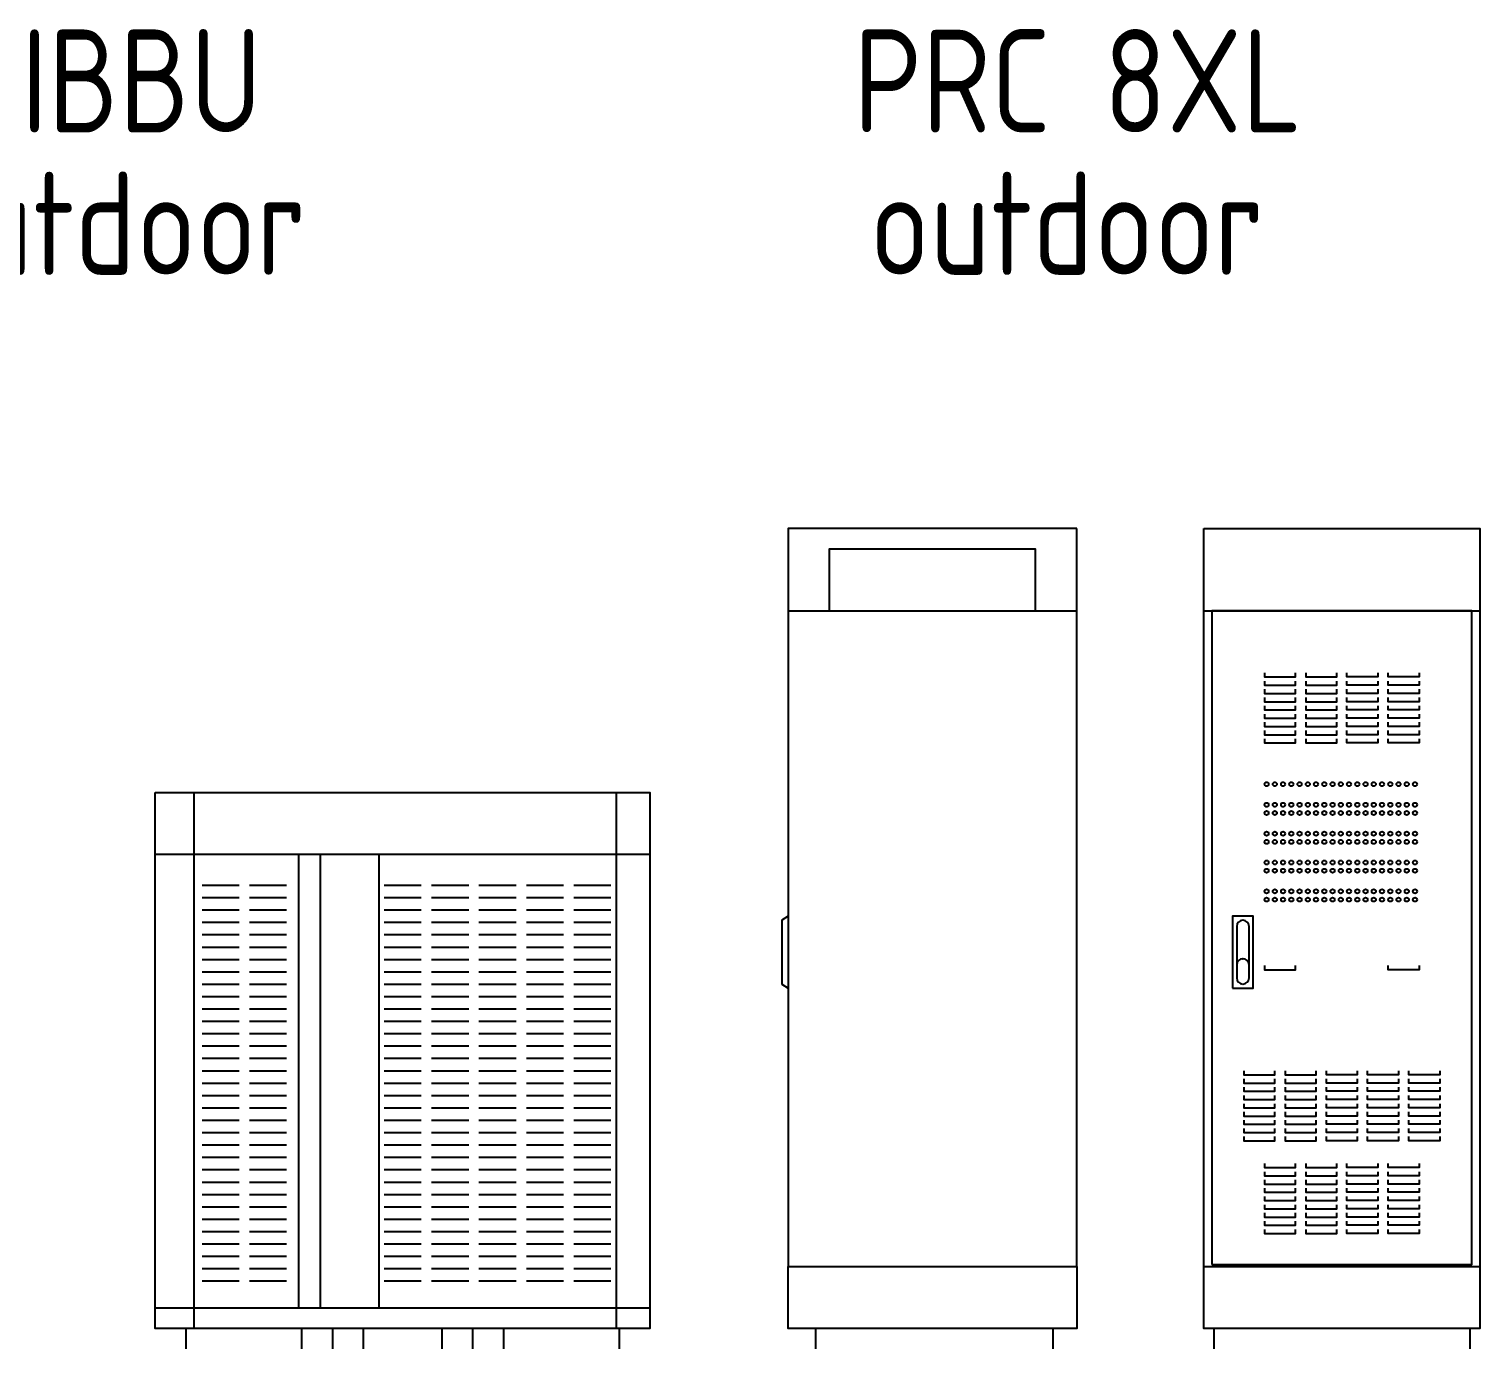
# Model space of a CAD drawing. Header units: millimetres. Extents: x -139278 to 641613, y -260926 to 217780.
# Drawn here: x 44804 to 48322, y 9279 to 12481 of the extents above; entities that cross this region are included whole.
import ezdxf

# ---------------------------------------------------------------- set-up
doc = ezdxf.new("R2010")
doc.units = ezdxf.units.MM
doc.layers.add('00_Legende', color=7, linetype='Continuous', lineweight=18)
doc.styles.add('ISOCP', font='ISOCP', dxfattribs={"width": 0.9})

msp = doc.modelspace()

# ---------------------------------------------------------------- linework, layer by layer
for p, q in [((46644.321, 11069.423), (47344.321, 11069.423)), ((47652.223, 11069.423), (48322.223, 11069.423)), ((45203.443, 10629.423), (45203.443, 9329.423)), ((46227.443, 10629.423), (46227.443, 9329.423)), ((45109.443, 10479.423), (46309.443, 10479.423)), ((45457.443, 10479.423), (45457.443, 9379.423)), ((45509.443, 10479.423), (45509.443, 9379.423)), ((45652.443, 10479.423), (45652.443, 9379.423)), ((45223.443, 10404.423), (45313.443, 10404.423)), ((45338.443, 10404.423), (45428.443, 10404.423)), ((45664.943, 10404.423), (45754.943, 10404.423)), ((45779.943, 10404.423), (45869.943, 10404.423)), ((45894.943, 10404.423), (45984.943, 10404.423)), ((46009.943, 10404.423), (46099.943, 10404.423)), ((46124.943, 10404.423), (46214.943, 10404.423)), ((45223.443, 10374.423), (45313.443, 10374.423)), ((45223.443, 10344.423), (45313.443, 10344.423)), ((45338.443, 10374.423), (45428.443, 10374.423)), ((45338.443, 10344.423), (45428.443, 10344.423)), ((45664.943, 10374.423), (45754.943, 10374.423)), ((45664.943, 10344.423), (45754.943, 10344.423)), ((45779.943, 10374.423), (45869.943, 10374.423)), ((45779.943, 10344.423), (45869.943, 10344.423)), ((45894.943, 10374.423), (45984.943, 10374.423)), ((45894.943, 10344.423), (45984.943, 10344.423)), ((46009.943, 10374.423), (46099.943, 10374.423)), ((46009.943, 10344.423), (46099.943, 10344.423)), ((46124.943, 10374.423), (46214.943, 10374.423)), ((46124.943, 10344.423), (46214.943, 10344.423)), ((45223.443, 10314.423), (45313.443, 10314.423)), ((45338.443, 10314.423), (45428.443, 10314.423)), ((45664.943, 10314.423), (45754.943, 10314.423)), ((45779.943, 10314.423), (45869.943, 10314.423)), ((45894.943, 10314.423), (45984.943, 10314.423)), ((46009.943, 10314.423), (46099.943, 10314.423)), ((46124.943, 10314.423), (46214.943, 10314.423)), ((45223.443, 10284.423), (45313.443, 10284.423)), ((45338.443, 10284.423), (45428.443, 10284.423)), ((45664.943, 10284.423), (45754.943, 10284.423)), ((45779.943, 10284.423), (45869.943, 10284.423)), ((45894.943, 10284.423), (45984.943, 10284.423)), ((46009.943, 10284.423), (46099.943, 10284.423)), ((46124.943, 10284.423), (46214.943, 10284.423)), ((45223.443, 10254.423), (45313.443, 10254.423)), ((45338.443, 10254.423), (45428.443, 10254.423)), ((45664.943, 10254.423), (45754.943, 10254.423)), ((45779.943, 10254.423), (45869.943, 10254.423)), ((45894.943, 10254.423), (45984.943, 10254.423)), ((46009.943, 10254.423), (46099.943, 10254.423)), ((46124.943, 10254.423), (46214.943, 10254.423)), ((45223.443, 10224.423), (45313.443, 10224.423)), ((45338.443, 10224.423), (45428.443, 10224.423)), ((45664.943, 10224.423), (45754.943, 10224.423)), ((45779.943, 10224.423), (45869.943, 10224.423)), ((45894.943, 10224.423), (45984.943, 10224.423)), ((46009.943, 10224.423), (46099.943, 10224.423)), ((46124.943, 10224.423), (46214.943, 10224.423)), ((45223.443, 10194.423), (45313.443, 10194.423)), ((45338.443, 10194.423), (45428.443, 10194.423)), ((45664.943, 10194.423), (45754.943, 10194.423)), ((45779.943, 10194.423), (45869.943, 10194.423)), ((45894.943, 10194.423), (45984.943, 10194.423)), ((46009.943, 10194.423), (46099.943, 10194.423)), ((46124.943, 10194.423), (46214.943, 10194.423)), ((45223.443, 10164.423), (45313.443, 10164.423)), ((45223.443, 10134.423), (45313.443, 10134.423)), ((45338.443, 10164.423), (45428.443, 10164.423)), ((45338.443, 10134.423), (45428.443, 10134.423)), ((45664.943, 10164.423), (45754.943, 10164.423)), ((45664.943, 10134.423), (45754.943, 10134.423)), ((45779.943, 10164.423), (45869.943, 10164.423)), ((45779.943, 10134.423), (45869.943, 10134.423)), ((45894.943, 10164.423), (45984.943, 10164.423)), ((45894.943, 10134.423), (45984.943, 10134.423)), ((46009.943, 10164.423), (46099.943, 10164.423)), ((46009.943, 10134.423), (46099.943, 10134.423)), ((46124.943, 10164.423), (46214.943, 10164.423)), ((46124.943, 10134.423), (46214.943, 10134.423)), ((45223.443, 10104.423), (45313.443, 10104.423)), ((45338.443, 10104.423), (45428.443, 10104.423)), ((45664.943, 10104.423), (45754.943, 10104.423)), ((45779.943, 10104.423), (45869.943, 10104.423)), ((45894.943, 10104.423), (45984.943, 10104.423)), ((46009.943, 10104.423), (46099.943, 10104.423)), ((46124.943, 10104.423), (46214.943, 10104.423)), ((45223.443, 10074.423), (45313.443, 10074.423)), ((45338.443, 10074.423), (45428.443, 10074.423)), ((45664.943, 10074.423), (45754.943, 10074.423)), ((45779.943, 10074.423), (45869.943, 10074.423)), ((45894.943, 10074.423), (45984.943, 10074.423)), ((46009.943, 10074.423), (46099.943, 10074.423)), ((46124.943, 10074.423), (46214.943, 10074.423)), ((45223.443, 10044.423), (45313.443, 10044.423)), ((45338.443, 10044.423), (45428.443, 10044.423)), ((45664.943, 10044.423), (45754.943, 10044.423)), ((45779.943, 10044.423), (45869.943, 10044.423)), ((45894.943, 10044.423), (45984.943, 10044.423)), ((46009.943, 10044.423), (46099.943, 10044.423)), ((46124.943, 10044.423), (46214.943, 10044.423)), ((45223.443, 10014.423), (45313.443, 10014.423)), ((45338.443, 10014.423), (45428.443, 10014.423)), ((45664.943, 10014.423), (45754.943, 10014.423)), ((45779.943, 10014.423), (45869.943, 10014.423)), ((45894.943, 10014.423), (45984.943, 10014.423)), ((46009.943, 10014.423), (46099.943, 10014.423)), ((46124.943, 10014.423), (46214.943, 10014.423)), ((45223.443, 9984.423), (45313.443, 9984.423)), ((45338.443, 9984.423), (45428.443, 9984.423)), ((45664.943, 9984.423), (45754.943, 9984.423)), ((45779.943, 9984.423), (45869.943, 9984.423)), ((45894.943, 9984.423), (45984.943, 9984.423)), ((46009.943, 9984.423), (46099.943, 9984.423)), ((46124.943, 9984.423), (46214.943, 9984.423)), ((45223.443, 9954.423), (45313.443, 9954.423)), ((45223.443, 9924.423), (45313.443, 9924.423)), ((45338.443, 9954.423), (45428.443, 9954.423)), ((45338.443, 9924.423), (45428.443, 9924.423)), ((45664.943, 9954.423), (45754.943, 9954.423)), ((45664.943, 9924.423), (45754.943, 9924.423)), ((45779.943, 9954.423), (45869.943, 9954.423)), ((45779.943, 9924.423), (45869.943, 9924.423)), ((45894.943, 9954.423), (45984.943, 9954.423)), ((45894.943, 9924.423), (45984.943, 9924.423)), ((46009.943, 9954.423), (46099.943, 9954.423)), ((46009.943, 9924.423), (46099.943, 9924.423)), ((46124.943, 9954.423), (46214.943, 9954.423)), ((46124.943, 9924.423), (46214.943, 9924.423)), ((45223.443, 9894.423), (45313.443, 9894.423)), ((45338.443, 9894.423), (45428.443, 9894.423)), ((45664.943, 9894.423), (45754.943, 9894.423)), ((45779.943, 9894.423), (45869.943, 9894.423)), ((45894.943, 9894.423), (45984.943, 9894.423)), ((46009.943, 9894.423), (46099.943, 9894.423)), ((46124.943, 9894.423), (46214.943, 9894.423)), ((45223.443, 9864.423), (45313.443, 9864.423)), ((45338.443, 9864.423), (45428.443, 9864.423)), ((45664.943, 9864.423), (45754.943, 9864.423)), ((45779.943, 9864.423), (45869.943, 9864.423)), ((45894.943, 9864.423), (45984.943, 9864.423)), ((46009.943, 9864.423), (46099.943, 9864.423)), ((46124.943, 9864.423), (46214.943, 9864.423)), ((45223.443, 9834.423), (45313.443, 9834.423)), ((45338.443, 9834.423), (45428.443, 9834.423)), ((45664.943, 9834.423), (45754.943, 9834.423)), ((45779.943, 9834.423), (45869.943, 9834.423)), ((45894.943, 9834.423), (45984.943, 9834.423)), ((46009.943, 9834.423), (46099.943, 9834.423)), ((46124.943, 9834.423), (46214.943, 9834.423)), ((45223.443, 9804.423), (45313.443, 9804.423)), ((45338.443, 9804.423), (45428.443, 9804.423)), ((45664.943, 9804.423), (45754.943, 9804.423)), ((45779.943, 9804.423), (45869.943, 9804.423)), ((45894.943, 9804.423), (45984.943, 9804.423)), ((46009.943, 9804.423), (46099.943, 9804.423)), ((46124.943, 9804.423), (46214.943, 9804.423)), ((45223.443, 9774.423), (45313.443, 9774.423)), ((45338.443, 9774.423), (45428.443, 9774.423)), ((45664.943, 9774.423), (45754.943, 9774.423)), ((45779.943, 9774.423), (45869.943, 9774.423)), ((45894.943, 9774.423), (45984.943, 9774.423)), ((46009.943, 9774.423), (46099.943, 9774.423)), ((46124.943, 9774.423), (46214.943, 9774.423)), ((45223.443, 9744.423), (45313.443, 9744.423)), ((45223.443, 9714.423), (45313.443, 9714.423)), ((45338.443, 9744.423), (45428.443, 9744.423)), ((45338.443, 9714.423), (45428.443, 9714.423)), ((45664.943, 9744.423), (45754.943, 9744.423)), ((45664.943, 9714.423), (45754.943, 9714.423)), ((45779.943, 9744.423), (45869.943, 9744.423)), ((45779.943, 9714.423), (45869.943, 9714.423)), ((45894.943, 9744.423), (45984.943, 9744.423)), ((45894.943, 9714.423), (45984.943, 9714.423)), ((46009.943, 9744.423), (46099.943, 9744.423)), ((46009.943, 9714.423), (46099.943, 9714.423)), ((46124.943, 9744.423), (46214.943, 9744.423)), ((46124.943, 9714.423), (46214.943, 9714.423)), ((45223.443, 9684.423), (45313.443, 9684.423)), ((45338.443, 9684.423), (45428.443, 9684.423)), ((45664.943, 9684.423), (45754.943, 9684.423)), ((45779.943, 9684.423), (45869.943, 9684.423)), ((45894.943, 9684.423), (45984.943, 9684.423)), ((46009.943, 9684.423), (46099.943, 9684.423)), ((46124.943, 9684.423), (46214.943, 9684.423)), ((45223.443, 9654.423), (45313.443, 9654.423)), ((45338.443, 9654.423), (45428.443, 9654.423)), ((45664.943, 9654.423), (45754.943, 9654.423)), ((45779.943, 9654.423), (45869.943, 9654.423)), ((45894.943, 9654.423), (45984.943, 9654.423)), ((46009.943, 9654.423), (46099.943, 9654.423)), ((46124.943, 9654.423), (46214.943, 9654.423)), ((45223.443, 9624.423), (45313.443, 9624.423)), ((45338.443, 9624.423), (45428.443, 9624.423)), ((45664.943, 9624.423), (45754.943, 9624.423)), ((45779.943, 9624.423), (45869.943, 9624.423)), ((45894.943, 9624.423), (45984.943, 9624.423)), ((46009.943, 9624.423), (46099.943, 9624.423)), ((46124.943, 9624.423), (46214.943, 9624.423)), ((45223.443, 9594.423), (45313.443, 9594.423)), ((45338.443, 9594.423), (45428.443, 9594.423)), ((45664.943, 9594.423), (45754.943, 9594.423)), ((45779.943, 9594.423), (45869.943, 9594.423)), ((45894.943, 9594.423), (45984.943, 9594.423)), ((46009.943, 9594.423), (46099.943, 9594.423)), ((46124.943, 9594.423), (46214.943, 9594.423)), ((45223.443, 9564.423), (45313.443, 9564.423)), ((45338.443, 9564.423), (45428.443, 9564.423)), ((45664.943, 9564.423), (45754.943, 9564.423)), ((45779.943, 9564.423), (45869.943, 9564.423)), ((45894.943, 9564.423), (45984.943, 9564.423)), ((46009.943, 9564.423), (46099.943, 9564.423)), ((46124.943, 9564.423), (46214.943, 9564.423)), ((45223.443, 9534.423), (45313.443, 9534.423)), ((45223.443, 9504.423), (45313.443, 9504.423)), ((45338.443, 9534.423), (45428.443, 9534.423)), ((45338.443, 9504.423), (45428.443, 9504.423)), ((45664.943, 9534.423), (45754.943, 9534.423)), ((45664.943, 9504.423), (45754.943, 9504.423)), ((45779.943, 9534.423), (45869.943, 9534.423)), ((45779.943, 9504.423), (45869.943, 9504.423)), ((45894.943, 9534.423), (45984.943, 9534.423)), ((45894.943, 9504.423), (45984.943, 9504.423)), ((46009.943, 9534.423), (46099.943, 9534.423)), ((46009.943, 9504.423), (46099.943, 9504.423)), ((46124.943, 9534.423), (46214.943, 9534.423)), ((46124.943, 9504.423), (46214.943, 9504.423)), ((45223.443, 9474.423), (45313.443, 9474.423)), ((45338.443, 9474.423), (45428.443, 9474.423)), ((45664.943, 9474.423), (45754.943, 9474.423)), ((45779.943, 9474.423), (45869.943, 9474.423)), ((45894.943, 9474.423), (45984.943, 9474.423)), ((46009.943, 9474.423), (46099.943, 9474.423)), ((46124.943, 9474.423), (46214.943, 9474.423)), ((47652.223, 9479.423), (48322.223, 9479.423)), ((45223.443, 9444.423), (45313.443, 9444.423)), ((45338.443, 9444.423), (45428.443, 9444.423)), ((45664.943, 9444.423), (45754.943, 9444.423)), ((45779.943, 9444.423), (45869.943, 9444.423)), ((45894.943, 9444.423), (45984.943, 9444.423)), ((46009.943, 9444.423), (46099.943, 9444.423)), ((46124.943, 9444.423), (46214.943, 9444.423)), ((45109.443, 9379.423), (46309.443, 9379.423)), ((45184.443, 9329.423), (45184.443, 9279.423)), ((45464.443, 9329.423), (45464.443, 9279.423)), ((45539.443, 9329.423), (45539.443, 9279.423)), ((45614.443, 9329.423), (45614.443, 9279.423)), ((45804.443, 9329.423), (45804.443, 9279.423)), ((45879.443, 9329.423), (45879.443, 9279.423)), ((45954.443, 9329.423), (45954.443, 9279.423)), ((46234.443, 9329.423), (46234.443, 9279.423)), ((46711.321, 9329.423), (46711.321, 9279.423)), ((47286.321, 9329.423), (47286.321, 9279.423)), ((47677.223, 9329.423), (47677.223, 9279.423)), ((48297.223, 9329.423), (48297.223, 9279.423))]:
    msp.add_line(p, q)
at = {"flags": 128}
for points in [[(47344.321, 11269.423), (46644.321, 11269.423), (46644.321, 9479.423), (47344.321, 9479.423)], [(47652.223, 11269.423), (48322.223, 11269.423), (48322.223, 9329.423), (47652.223, 9329.423)], [(47672.223, 9484.423), (48302.223, 9484.423), (48302.223, 11069.423), (47672.223, 11069.423)], [(45109.443, 10629.423), (46309.443, 10629.423), (46309.443, 9329.423), (45109.443, 9329.423)], [(47722.223, 10154.423), (47772.223, 10154.423), (47772.223, 10329.423), (47722.223, 10329.423)]]:
    msp.add_lwpolyline(points, close=True, dxfattribs=at)
for points in [[(47244.321, 11069.423), (47244.321, 11219.423), (46744.321, 11219.423), (46744.321, 11069.423)], [(47799.723, 10919.423), (47799.723, 10909.423), (47874.723, 10909.423), (47874.723, 10919.423)], [(47899.723, 10919.423), (47899.723, 10909.423), (47974.723, 10909.423), (47974.723, 10919.423)], [(48074.723, 10919.423), (48074.723, 10909.423), (47999.723, 10909.423), (47999.723, 10919.423)], [(48174.723, 10919.423), (48174.723, 10909.423), (48099.723, 10909.423), (48099.723, 10919.423)], [(47799.723, 10899.423), (47799.723, 10889.423), (47874.723, 10889.423), (47874.723, 10899.423)], [(47799.723, 10879.423), (47799.723, 10869.423), (47874.723, 10869.423), (47874.723, 10879.423)], [(47899.723, 10899.423), (47899.723, 10889.423), (47974.723, 10889.423), (47974.723, 10899.423)], [(47899.723, 10879.423), (47899.723, 10869.423), (47974.723, 10869.423), (47974.723, 10879.423)], [(48074.723, 10899.423), (48074.723, 10889.423), (47999.723, 10889.423), (47999.723, 10899.423)], [(48074.723, 10879.423), (48074.723, 10869.423), (47999.723, 10869.423), (47999.723, 10879.423)], [(48174.723, 10899.423), (48174.723, 10889.423), (48099.723, 10889.423), (48099.723, 10899.423)], [(48174.723, 10879.423), (48174.723, 10869.423), (48099.723, 10869.423), (48099.723, 10879.423)], [(47799.723, 10859.423), (47799.723, 10849.423), (47874.723, 10849.423), (47874.723, 10859.423)], [(47799.723, 10839.423), (47799.723, 10829.423), (47874.723, 10829.423), (47874.723, 10839.423)], [(47899.723, 10859.423), (47899.723, 10849.423), (47974.723, 10849.423), (47974.723, 10859.423)], [(47899.723, 10839.423), (47899.723, 10829.423), (47974.723, 10829.423), (47974.723, 10839.423)], [(48074.723, 10859.423), (48074.723, 10849.423), (47999.723, 10849.423), (47999.723, 10859.423)], [(48074.723, 10839.423), (48074.723, 10829.423), (47999.723, 10829.423), (47999.723, 10839.423)], [(48174.723, 10859.423), (48174.723, 10849.423), (48099.723, 10849.423), (48099.723, 10859.423)], [(48174.723, 10839.423), (48174.723, 10829.423), (48099.723, 10829.423), (48099.723, 10839.423)], [(47799.723, 10819.423), (47799.723, 10809.423), (47874.723, 10809.423), (47874.723, 10819.423)], [(47899.723, 10819.423), (47899.723, 10809.423), (47974.723, 10809.423), (47974.723, 10819.423)], [(48074.723, 10819.423), (48074.723, 10809.423), (47999.723, 10809.423), (47999.723, 10819.423)], [(48174.723, 10819.423), (48174.723, 10809.423), (48099.723, 10809.423), (48099.723, 10819.423)], [(47799.723, 10799.423), (47799.723, 10789.423), (47874.723, 10789.423), (47874.723, 10799.423)], [(47799.723, 10779.423), (47799.723, 10769.423), (47874.723, 10769.423), (47874.723, 10779.423)], [(47899.723, 10799.423), (47899.723, 10789.423), (47974.723, 10789.423), (47974.723, 10799.423)], [(47899.723, 10779.423), (47899.723, 10769.423), (47974.723, 10769.423), (47974.723, 10779.423)], [(48074.723, 10799.423), (48074.723, 10789.423), (47999.723, 10789.423), (47999.723, 10799.423)], [(48074.723, 10779.423), (48074.723, 10769.423), (47999.723, 10769.423), (47999.723, 10779.423)], [(48174.723, 10799.423), (48174.723, 10789.423), (48099.723, 10789.423), (48099.723, 10799.423)], [(48174.723, 10779.423), (48174.723, 10769.423), (48099.723, 10769.423), (48099.723, 10779.423)], [(47799.723, 10759.423), (47799.723, 10749.423), (47874.723, 10749.423), (47874.723, 10759.423)], [(47899.723, 10759.423), (47899.723, 10749.423), (47974.723, 10749.423), (47974.723, 10759.423)], [(48074.723, 10759.423), (48074.723, 10749.423), (47999.723, 10749.423), (47999.723, 10759.423)], [(48174.723, 10759.423), (48174.723, 10749.423), (48099.723, 10749.423), (48099.723, 10759.423)], [(46644.321, 10329.423), (46629.321, 10319.423), (46629.321, 10164.423), (46644.321, 10154.423)], [(47799.723, 10209.423), (47799.723, 10199.423), (47874.723, 10199.423), (47874.723, 10209.423)], [(48174.723, 10209.423), (48174.723, 10199.423), (48099.723, 10199.423), (48099.723, 10209.423)], [(47749.723, 9954.423), (47749.723, 9944.423), (47824.723, 9944.423), (47824.723, 9954.423)], [(47749.723, 9934.423), (47749.723, 9924.423), (47824.723, 9924.423), (47824.723, 9934.423)], [(47849.723, 9954.423), (47849.723, 9944.423), (47924.723, 9944.423), (47924.723, 9954.423)], [(47849.723, 9934.423), (47849.723, 9924.423), (47924.723, 9924.423), (47924.723, 9934.423)], [(48024.723, 9954.423), (48024.723, 9944.423), (47949.723, 9944.423), (47949.723, 9954.423)], [(48024.723, 9934.423), (48024.723, 9924.423), (47949.723, 9924.423), (47949.723, 9934.423)], [(48124.723, 9954.423), (48124.723, 9944.423), (48049.723, 9944.423), (48049.723, 9954.423)], [(48124.723, 9934.423), (48124.723, 9924.423), (48049.723, 9924.423), (48049.723, 9934.423)], [(48224.723, 9954.423), (48224.723, 9944.423), (48149.723, 9944.423), (48149.723, 9954.423)], [(48224.723, 9934.423), (48224.723, 9924.423), (48149.723, 9924.423), (48149.723, 9934.423)], [(47749.723, 9914.423), (47749.723, 9904.423), (47824.723, 9904.423), (47824.723, 9914.423)], [(47749.723, 9894.423), (47749.723, 9884.423), (47824.723, 9884.423), (47824.723, 9894.423)], [(47849.723, 9914.423), (47849.723, 9904.423), (47924.723, 9904.423), (47924.723, 9914.423)], [(47849.723, 9894.423), (47849.723, 9884.423), (47924.723, 9884.423), (47924.723, 9894.423)], [(48024.723, 9914.423), (48024.723, 9904.423), (47949.723, 9904.423), (47949.723, 9914.423)], [(48024.723, 9894.423), (48024.723, 9884.423), (47949.723, 9884.423), (47949.723, 9894.423)], [(48124.723, 9914.423), (48124.723, 9904.423), (48049.723, 9904.423), (48049.723, 9914.423)], [(48124.723, 9894.423), (48124.723, 9884.423), (48049.723, 9884.423), (48049.723, 9894.423)], [(48224.723, 9914.423), (48224.723, 9904.423), (48149.723, 9904.423), (48149.723, 9914.423)], [(48224.723, 9894.423), (48224.723, 9884.423), (48149.723, 9884.423), (48149.723, 9894.423)], [(47749.723, 9874.423), (47749.723, 9864.423), (47824.723, 9864.423), (47824.723, 9874.423)], [(47749.723, 9854.423), (47749.723, 9844.423), (47824.723, 9844.423), (47824.723, 9854.423)], [(47849.723, 9874.423), (47849.723, 9864.423), (47924.723, 9864.423), (47924.723, 9874.423)], [(47849.723, 9854.423), (47849.723, 9844.423), (47924.723, 9844.423), (47924.723, 9854.423)], [(48024.723, 9874.423), (48024.723, 9864.423), (47949.723, 9864.423), (47949.723, 9874.423)], [(48024.723, 9854.423), (48024.723, 9844.423), (47949.723, 9844.423), (47949.723, 9854.423)], [(48124.723, 9874.423), (48124.723, 9864.423), (48049.723, 9864.423), (48049.723, 9874.423)], [(48124.723, 9854.423), (48124.723, 9844.423), (48049.723, 9844.423), (48049.723, 9854.423)], [(48224.723, 9874.423), (48224.723, 9864.423), (48149.723, 9864.423), (48149.723, 9874.423)], [(48224.723, 9854.423), (48224.723, 9844.423), (48149.723, 9844.423), (48149.723, 9854.423)], [(47749.723, 9834.423), (47749.723, 9824.423), (47824.723, 9824.423), (47824.723, 9834.423)], [(47849.723, 9834.423), (47849.723, 9824.423), (47924.723, 9824.423), (47924.723, 9834.423)], [(48024.723, 9834.423), (48024.723, 9824.423), (47949.723, 9824.423), (47949.723, 9834.423)], [(48124.723, 9834.423), (48124.723, 9824.423), (48049.723, 9824.423), (48049.723, 9834.423)], [(48224.723, 9834.423), (48224.723, 9824.423), (48149.723, 9824.423), (48149.723, 9834.423)], [(47749.723, 9814.423), (47749.723, 9804.423), (47824.723, 9804.423), (47824.723, 9814.423)], [(47749.723, 9794.423), (47749.723, 9784.423), (47824.723, 9784.423), (47824.723, 9794.423)], [(47849.723, 9814.423), (47849.723, 9804.423), (47924.723, 9804.423), (47924.723, 9814.423)], [(47849.723, 9794.423), (47849.723, 9784.423), (47924.723, 9784.423), (47924.723, 9794.423)], [(48024.723, 9814.423), (48024.723, 9804.423), (47949.723, 9804.423), (47949.723, 9814.423)], [(48024.723, 9794.423), (48024.723, 9784.423), (47949.723, 9784.423), (47949.723, 9794.423)], [(48124.723, 9814.423), (48124.723, 9804.423), (48049.723, 9804.423), (48049.723, 9814.423)], [(48124.723, 9794.423), (48124.723, 9784.423), (48049.723, 9784.423), (48049.723, 9794.423)], [(48224.723, 9814.423), (48224.723, 9804.423), (48149.723, 9804.423), (48149.723, 9814.423)], [(48224.723, 9794.423), (48224.723, 9784.423), (48149.723, 9784.423), (48149.723, 9794.423)], [(47799.723, 9729.423), (47799.723, 9719.423), (47874.723, 9719.423), (47874.723, 9729.423)], [(47899.723, 9729.423), (47899.723, 9719.423), (47974.723, 9719.423), (47974.723, 9729.423)], [(48074.723, 9729.423), (48074.723, 9719.423), (47999.723, 9719.423), (47999.723, 9729.423)], [(48174.723, 9729.423), (48174.723, 9719.423), (48099.723, 9719.423), (48099.723, 9729.423)], [(47799.723, 9709.423), (47799.723, 9699.423), (47874.723, 9699.423), (47874.723, 9709.423)], [(47799.723, 9689.423), (47799.723, 9679.423), (47874.723, 9679.423), (47874.723, 9689.423)], [(47899.723, 9709.423), (47899.723, 9699.423), (47974.723, 9699.423), (47974.723, 9709.423)], [(47899.723, 9689.423), (47899.723, 9679.423), (47974.723, 9679.423), (47974.723, 9689.423)], [(48074.723, 9709.423), (48074.723, 9699.423), (47999.723, 9699.423), (47999.723, 9709.423)], [(48074.723, 9689.423), (48074.723, 9679.423), (47999.723, 9679.423), (47999.723, 9689.423)], [(48174.723, 9709.423), (48174.723, 9699.423), (48099.723, 9699.423), (48099.723, 9709.423)], [(48174.723, 9689.423), (48174.723, 9679.423), (48099.723, 9679.423), (48099.723, 9689.423)], [(47799.723, 9669.423), (47799.723, 9659.423), (47874.723, 9659.423), (47874.723, 9669.423)], [(47799.723, 9649.423), (47799.723, 9639.423), (47874.723, 9639.423), (47874.723, 9649.423)], [(47899.723, 9669.423), (47899.723, 9659.423), (47974.723, 9659.423), (47974.723, 9669.423)], [(47899.723, 9649.423), (47899.723, 9639.423), (47974.723, 9639.423), (47974.723, 9649.423)], [(48074.723, 9669.423), (48074.723, 9659.423), (47999.723, 9659.423), (47999.723, 9669.423)], [(48074.723, 9649.423), (48074.723, 9639.423), (47999.723, 9639.423), (47999.723, 9649.423)], [(48174.723, 9669.423), (48174.723, 9659.423), (48099.723, 9659.423), (48099.723, 9669.423)], [(48174.723, 9649.423), (48174.723, 9639.423), (48099.723, 9639.423), (48099.723, 9649.423)], [(47799.723, 9629.423), (47799.723, 9619.423), (47874.723, 9619.423), (47874.723, 9629.423)], [(47799.723, 9609.423), (47799.723, 9599.423), (47874.723, 9599.423), (47874.723, 9609.423)], [(47899.723, 9629.423), (47899.723, 9619.423), (47974.723, 9619.423), (47974.723, 9629.423)], [(47899.723, 9609.423), (47899.723, 9599.423), (47974.723, 9599.423), (47974.723, 9609.423)], [(48074.723, 9629.423), (48074.723, 9619.423), (47999.723, 9619.423), (47999.723, 9629.423)], [(48074.723, 9609.423), (48074.723, 9599.423), (47999.723, 9599.423), (47999.723, 9609.423)], [(48174.723, 9629.423), (48174.723, 9619.423), (48099.723, 9619.423), (48099.723, 9629.423)], [(48174.723, 9609.423), (48174.723, 9599.423), (48099.723, 9599.423), (48099.723, 9609.423)], [(47799.723, 9589.423), (47799.723, 9579.423), (47874.723, 9579.423), (47874.723, 9589.423)], [(47899.723, 9589.423), (47899.723, 9579.423), (47974.723, 9579.423), (47974.723, 9589.423)], [(48074.723, 9589.423), (48074.723, 9579.423), (47999.723, 9579.423), (47999.723, 9589.423)], [(48174.723, 9589.423), (48174.723, 9579.423), (48099.723, 9579.423), (48099.723, 9589.423)], [(47799.723, 9569.423), (47799.723, 9559.423), (47874.723, 9559.423), (47874.723, 9569.423)], [(47899.723, 9569.423), (47899.723, 9559.423), (47974.723, 9559.423), (47974.723, 9569.423)], [(48074.723, 9569.423), (48074.723, 9559.423), (47999.723, 9559.423), (47999.723, 9569.423)], [(48174.723, 9569.423), (48174.723, 9559.423), (48099.723, 9559.423), (48099.723, 9569.423)], [(47344.321, 9479.423), (47344.321, 9329.423), (46644.321, 9329.423), (46644.321, 9479.423)]]:
    msp.add_lwpolyline(points, dxfattribs=at)
msp.add_lwpolyline([(47747.223, 10164.423, 0.41421356), (47762.223, 10179.423), (47762.223, 10304.423, 0.41421356), (47747.223, 10319.423, 0.41421356), (47732.223, 10304.423), (47732.223, 10179.423, 0.41421356)], format="xyb", close=True, dxfattribs=at)
for centre in [(47804.723, 10649.423), (47824.723, 10649.423), (47844.723, 10649.423), (47864.723, 10649.423), (47884.723, 10649.423), (47904.723, 10649.423), (47924.723, 10649.423), (47944.723, 10649.423), (47964.723, 10649.423), (47984.723, 10649.423), (48004.723, 10649.423), (48024.723, 10649.423), (48044.723, 10649.423), (48064.723, 10649.423), (48084.723, 10649.423), (48104.723, 10649.423), (48124.723, 10649.423), (48144.723, 10649.423), (48164.723, 10649.423), (47804.723, 10599.423), (47824.723, 10599.423), (47844.723, 10599.423), (47864.723, 10599.423), (47884.723, 10599.423), (47904.723, 10599.423), (47924.723, 10599.423), (47944.723, 10599.423), (47964.723, 10599.423), (47984.723, 10599.423), (48004.723, 10599.423), (48024.723, 10599.423), (48044.723, 10599.423), (48064.723, 10599.423), (48084.723, 10599.423), (48104.723, 10599.423), (48124.723, 10599.423), (48144.723, 10599.423), (48164.723, 10599.423), (47804.723, 10579.423), (47824.723, 10579.423), (47844.723, 10579.423), (47864.723, 10579.423), (47884.723, 10579.423), (47904.723, 10579.423), (47924.723, 10579.423), (47944.723, 10579.423), (47964.723, 10579.423), (47984.723, 10579.423), (48004.723, 10579.423), (48024.723, 10579.423), (48044.723, 10579.423), (48064.723, 10579.423), (48084.723, 10579.423), (48104.723, 10579.423), (48124.723, 10579.423), (48144.723, 10579.423), (48164.723, 10579.423), (47804.723, 10529.423), (47824.723, 10529.423), (47844.723, 10529.423), (47864.723, 10529.423), (47884.723, 10529.423), (47904.723, 10529.423), (47924.723, 10529.423), (47944.723, 10529.423), (47964.723, 10529.423), (47984.723, 10529.423), (48004.723, 10529.423), (48024.723, 10529.423), (48044.723, 10529.423), (48064.723, 10529.423), (48084.723, 10529.423), (48104.723, 10529.423), (48124.723, 10529.423), (48144.723, 10529.423), (48164.723, 10529.423), (47804.723, 10509.423), (47824.723, 10509.423), (47844.723, 10509.423), (47864.723, 10509.423), (47884.723, 10509.423), (47904.723, 10509.423), (47924.723, 10509.423), (47944.723, 10509.423), (47964.723, 10509.423), (47984.723, 10509.423), (48004.723, 10509.423), (48024.723, 10509.423), (48044.723, 10509.423), (48064.723, 10509.423), (48084.723, 10509.423), (48104.723, 10509.423), (48124.723, 10509.423), (48144.723, 10509.423), (48164.723, 10509.423), (47804.723, 10459.423), (47824.723, 10459.423), (47844.723, 10459.423), (47864.723, 10459.423), (47884.723, 10459.423), (47904.723, 10459.423), (47924.723, 10459.423), (47944.723, 10459.423), (47964.723, 10459.423), (47984.723, 10459.423), (48004.723, 10459.423), (48024.723, 10459.423), (48044.723, 10459.423), (48064.723, 10459.423), (48084.723, 10459.423), (48104.723, 10459.423), (48124.723, 10459.423), (48144.723, 10459.423), (48164.723, 10459.423), (47804.723, 10439.423), (47824.723, 10439.423), (47844.723, 10439.423), (47864.723, 10439.423), (47884.723, 10439.423), (47904.723, 10439.423), (47924.723, 10439.423), (47944.723, 10439.423), (47964.723, 10439.423), (47984.723, 10439.423), (48004.723, 10439.423), (48024.723, 10439.423), (48044.723, 10439.423), (48064.723, 10439.423), (48084.723, 10439.423), (48104.723, 10439.423), (48124.723, 10439.423), (48144.723, 10439.423), (48164.723, 10439.423), (47804.723, 10389.423), (47824.723, 10389.423), (47844.723, 10389.423), (47864.723, 10389.423), (47884.723, 10389.423), (47904.723, 10389.423), (47924.723, 10389.423), (47944.723, 10389.423), (47964.723, 10389.423), (47984.723, 10389.423), (48004.723, 10389.423), (48024.723, 10389.423), (48044.723, 10389.423), (48064.723, 10389.423), (48084.723, 10389.423), (48104.723, 10389.423), (48124.723, 10389.423), (48144.723, 10389.423), (48164.723, 10389.423), (47804.723, 10369.423), (47824.723, 10369.423), (47844.723, 10369.423), (47864.723, 10369.423), (47884.723, 10369.423), (47904.723, 10369.423), (47924.723, 10369.423), (47944.723, 10369.423), (47964.723, 10369.423), (47984.723, 10369.423), (48004.723, 10369.423), (48024.723, 10369.423), (48044.723, 10369.423), (48064.723, 10369.423), (48084.723, 10369.423), (48104.723, 10369.423), (48124.723, 10369.423), (48144.723, 10369.423), (48164.723, 10369.423)]:
    msp.add_circle(centre, 5)
for start, end in [(90, 180), (0, 90)]:
    msp.add_arc((47747.223, 10210.785), 15, start, end)
msp.add_point((47747.223, 10225.785))

# ---------------------------------------------------------------- texts
at = {"layer": '00_Legende', "style": 'ISOCP', "width": 0.9}
for s, p in [('IBBU', (44784.389, 12230.207)), ('PRC 8XL', (46802.757, 12230.207)), ('outdoor', (44519.683, 11884.737)), ('outdoor', (46842.463, 11884.737))]:
    msp.add_text(s, height=250, dxfattribs=at).set_placement(p)

doc.saveas('drawing.dxf')
